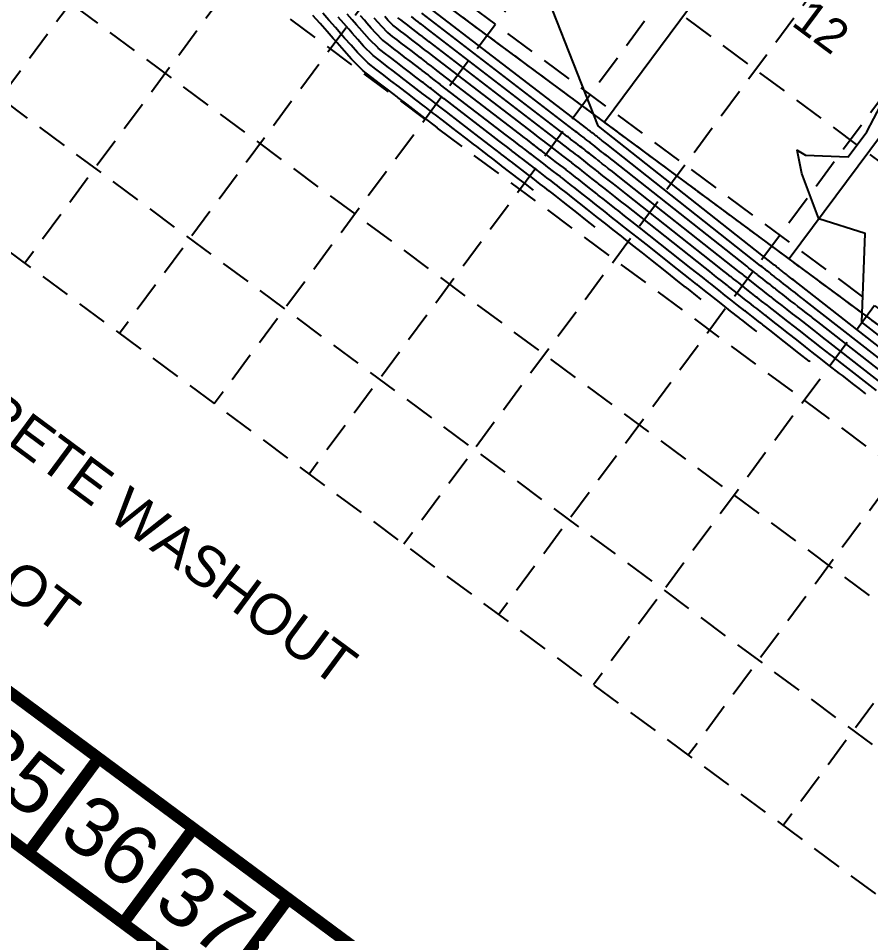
# Model space of a CAD drawing. Header units: feet. Extents: x 2260 to 6199, y 3666 to 7344.
# Drawn here: x 3770.7 to 4148.1, y 4504.9 to 4910.2 of the extents above; entities that cross this region are included whole.
import ezdxf
from ezdxf.enums import TextEntityAlignment as Align

# ---------------------------------------------------------------- set-up
doc = ezdxf.new("R2010")
doc.units = ezdxf.units.FT
doc.header["$LTSCALE"] = 40
doc.header["$MEASUREMENT"] = 0
doc.linetypes.add('HIDDEN', pattern=[0.375, 0.25, -0.125])
doc.linetypes.add('TIGHT', pattern=[0.12, 0.08, -0.04])
for name, color, linetype in [('BASE', 7, 'CONTINUOUS'), ('ESMT-LINE', 6, 'TIGHT'), ('FLOW-ARROWS', 253, 'CONTINUOUS'), ('GRID', 254, 'HIDDEN'), ('LEGEND', 7, 'CONTINUOUS'), ('LOT-NOS', 4, 'CONTINUOUS'), ('lots-line', 4, 'CONTINUOUS'), ('PC', 43, 'CONTINUOUS')]:
    doc.layers.add(name, color=color, linetype=linetype)
doc.styles.add("L200'", font='ARIAL.TTF', dxfattribs={"height": 0.001968503937008})
doc.styles.get("Standard").update_dxf_attribs({"font": 'ARIAL.TTF'})

msp = doc.modelspace()

# ---------------------------------------------------------------- linework, layer by layer
at = {"layer": 'BASE', "const_width": 5.224999999999935}
for points in [[(2264.053181034458, 5660.879025052171), (4950.435672719013, 3669.47622592528), (6195.062422173323, 5348.465283228127), (3508.679930488764, 7339.868082355018)], [(2337.143576203388, 5671.738082748384), (4939.5766150228, 3742.566621094209), (6121.972027004396, 5337.606225531914), (3519.53898818498, 7266.77768718609)]]:
    msp.add_lwpolyline(points, close=True, dxfattribs=at)
for points in [[(3775.14333260702, 4540.714950543295), (3806.259001343378, 4582.689676975866)], [(3817.118059039592, 4509.599281806937), (3848.23372777595, 4551.574008239509)], [(3859.092785472163, 4478.48361307058), (3890.208454208523, 4520.458339503151)]]:
    msp.add_lwpolyline(points, dxfattribs=at)
at = {"layer": 'ESMT-LINE', "color": 7}
msp.add_line((4788.016270220523, 4303.350852182624), (3699.20402110136, 5109.172855187124), dxfattribs=at)
at = {"layer": 'FLOW-ARROWS', "color": 7}
for points in [[(4048.628485262183, 4888.16125377046, 0, 1.6666667, 0), (4045.642837294042, 4884.150529869426, 0, 0, 0), (4037.632975828612, 4873.39060667481, 0, 0, 0)], [(4135.374085715211, 4832.530109694875, 0, 1.6666667, 0), (4132.388437747069, 4828.519385793841, 0, 0, 0), (4124.378576281637, 4817.759462599225, 0, 0, 0)]]:
    msp.add_lwpolyline(points, format="xyseb", dxfattribs=at)
at = {"layer": 'GRID', "linetype": 'HIDDEN', "ltscale": 1.35}
for p, q in [((4820.755507594686, 6302.191956359002), (3731.569675021894, 4832.891143837659)), ((4862.730234027256, 6271.076287622644), (3773.544401454461, 4801.775475101302)), ((4904.704960459826, 6239.960618886287), (3815.519127887036, 4770.659806364944)), ((4946.679686892399, 6208.844950149929), (3857.493854319605, 4739.544137628586)), ((4988.65441332497, 6177.729281413572), (3899.468580752176, 4708.428468892228)), ((5030.629139757541, 6146.613612677213), (3941.443307184747, 4677.312800155871)), ((5072.603866190114, 6115.497943940855), (3983.418033617319, 4646.197131419513)), ((5114.578592622685, 6084.382275204498), (4025.392760049891, 4615.081462683155)), ((5156.553319055256, 6053.266606468141), (4067.367486482461, 4583.965793946797)), ((5198.528045487827, 6022.150937731783), (4109.342212915033, 4552.85012521044)), ((2586.068926094249, 6007.535894208954), (5188.501964913661, 4078.364432554779)), ((2555.75694777114, 5964.678134598456), (5158.189986590554, 4035.50667294428)), ((2524.641279034784, 5922.703408165885), (5127.074317854191, 3993.531946511709)), ((2493.525610298426, 5880.728681733313), (5095.958649117835, 3951.557220079138)), ((2462.409941562066, 5838.753955300743), (5064.842980381482, 3909.582493646567)), ((2431.294272825709, 5796.779228868171), (5033.727311645122, 3867.607767213995))]:
    msp.add_line(p, q, dxfattribs=at)
at = {"layer": 'lots-line', "color": 7}
for p, q in [((4788.016270220523, 4303.350852182624), (3699.20402110136, 5109.172855187124)), ((4108.937371420067, 4970.152514556405), (4030.191300001878, 4864.211584528758)), ((4190.639305736049, 4909.423329406041), (4112.018953288412, 4803.651535240318))]:
    msp.add_line(p, q, dxfattribs=at)
at = {"layer": 'PC', "color": 43, "flags": 128}
for points, elevation in [([(4181.400231097632, 4741.605437153596), (4114.068133546004, 4794.19609275827), (4113.418280039556, 4794.703669727479), (4113.255436421394, 4794.830860962643), (4112.661460826436, 4795.294793724818), (4112.09764787739, 4795.735167539871), (4111.681701254297, 4796.060048338689), (4111.300857157597, 4796.357511829218), (4110.795858806381, 4796.751947698282), (4110.317662449739, 4797.125449502912), (4109.864189534965, 4797.479640725133), (4109.433571021652, 4797.815981204511), (4109.024121632744, 4798.135787249744), (4108.992313070335, 4798.160631762458), (4108.973440152234, 4798.175372713265), (4108.92653990298, 4798.212004794395), (4108.905335339322, 4798.228566908855), (4108.874723980107, 4798.252476329638), (4108.492073455836, 4798.551350755101), (4108.324984026102, 4798.681858420071), (4108.172568486617, 4798.802190049683), (4108.142984593002, 4798.825546483681), (4107.795059953218, 4799.100232398514), (4107.463134530604, 4799.362286958447), (4107.192505215002, 4799.575948345531), (4106.870708873606, 4799.830006012818), (4106.804236197231, 4799.882486078392), (4106.464143564225, 4800.150988636783), (4106.364167458563, 4800.229919603062), (4106.362255075947, 4800.231429425906), (4106.359881694372, 4800.233303206646), (4106.071156032541, 4800.461251628469), (4105.793747621808, 4800.680265099686), (4105.527003844939, 4800.890858860497), (4028.416634379381, 4861.769365063884), (4028.413926718244, 4861.771502757773), (4028.411222622492, 4861.773637636794), (4028.408937371794, 4861.775441838357), (4028.408254185926, 4861.775981212444), (4028.406048111751, 4861.777722904272), (4028.404044628243, 4861.779304651112), (4028.401872081266, 4861.781019873277), (4028.401383833959, 4861.781405343699), (4028.399159283527, 4861.783161622502), (4028.396993227389, 4861.78487172016), (4028.394883388336, 4861.786537434524), (4028.39376203, 4861.787422745036), (4028.391733755831, 4861.789024064059), (4028.391023305677, 4861.789584964303), (4028.390356867377, 4861.790096839743), (4028.389382029388, 4861.790845591187), (4028.388289757037, 4861.791684541357), (4028.386506015681, 4861.793054593537), (4028.385280110829, 4861.79399618387), (4028.381419571096, 4861.796961378829), (4028.381220089704, 4861.797114596062), (4028.379536000481, 4861.798408107646), (4028.378978672563, 4861.798836178861), (4028.378763921891, 4861.799001124091), (4028.37775176279, 4861.799778541051), (4028.376086670053, 4861.801057461857), (4028.375361445148, 4861.801614491023), (4028.37374495569, 4861.80285608073), (4027.415332280045, 4862.538991602616), (3996.245779196562, 4941.777034968958)], 557), ([(4173.713537746704, 4742.535155704519), (4119.382971653124, 4784.970787359151), (4117.861722296742, 4786.158979974966), (4117.480519845943, 4786.456723362842), (4116.090075718813, 4787.542748765271), (4114.770239667542, 4788.573624764354), (4113.796545555886, 4789.334141867361), (4112.905023341667, 4790.030477486118), (4111.722867041614, 4790.953816832588), (4110.603451831038, 4791.828151393015), (4109.541912002608, 4792.657281594655), (4108.533872298702, 4793.444624792317), (4107.575387635366, 4794.193262347781), (4107.500926615133, 4794.251421146036), (4107.456746789636, 4794.285928402985), (4107.34695747053, 4794.371680852251), (4107.297319469813, 4794.410451291606), (4107.225660995956, 4794.466421122678), (4106.329910095193, 4795.166059614838), (4105.938768576497, 4795.471566470408), (4105.581977331938, 4795.75325213077), (4105.51272406382, 4795.80792746888), (4104.69826337524, 4796.450942805415), (4103.921255433436, 4797.064389261695), (4103.287736235507, 4797.564551597298), (4102.534439573446, 4798.159278037961), (4102.378832940342, 4798.282129211627), (4101.582706284196, 4798.910669859768), (4101.348671097988, 4799.095440243337), (4101.344194380084, 4799.098974604552), (4101.338638504557, 4799.103360958888), (4100.662757366928, 4799.636967974227), (4100.013368909229, 4800.149659063562), (4099.388945412464, 4800.642640358448), (4031.310702149238, 4854.390298209671), (4030.749750904735, 4854.833168268458), (4030.189538308095, 4855.275455165907), (4029.71609862713, 4855.64923499319), (4029.574561727421, 4855.760978136097), (4029.117525196668, 4856.121807704012), (4028.702459754365, 4856.449501168592), (4028.252369115519, 4856.804846966596), (4028.151218003539, 4856.884705598399), (4027.690353711689, 4857.24855717731), (4027.241607792608, 4857.602841321413), (4026.804508472123, 4857.947930495624), (4026.572194558736, 4858.131341937308), (4026.151993188838, 4858.463090208124), (4026.004807895604, 4858.579292965125), (4025.878167677828, 4858.676562293236), (4025.86674062113, 4858.685339162091), (4025.664781603615, 4858.840459404963), (4025.43849348869, 4859.014266288037), (4025.06895244097, 4859.298102572136), (4024.81497942949, 4859.493173610342), (4024.015184160392, 4860.107478620518), (4023.973857225773, 4860.139220922527), (4023.624961298029, 4860.407200147451), (4023.509498626014, 4860.495884465306), (4023.465008325909, 4860.530056478192), (4023.255317423429, 4860.691115410245), (4022.910357033082, 4860.956071836339), (4022.760110827159, 4861.071472615296), (4022.425219669076, 4861.328695087383), (3947.707731347245, 4918.717540892025)], 558), ([(3956.369013711254, 4861.634088508139), (3955.394687258598, 4862.382447049904), (3951.213647256146, 4865.593811157595), (3950.78176585908, 4865.925529681335), (3946.747758113464, 4869.023961573015), (3942.748256926395, 4872.095889742292), (3938.782821434182, 4875.141652806787), (3938.520072488445, 4875.343464445314), (3934.578561761392, 4878.370851428272), (3931.126690268913, 4881.022157373335), (3927.251267715078, 4883.998783496062), (3923.427270468675, 4886.935910980546), (3923.373367960981, 4886.977312301371), (3918.204225290897, 4892.118827140012), (3915.048329679264, 4895.699929627969), (3911.930151894432, 4899.238232410227), (3910.132303891603, 4901.278311914814), (3907.417654518226, 4904.358717232849), (3904.360220671383, 4907.828091795112), (3904.220141125481, 4907.987044837959), (3901.191369026697, 4911.423895936229)], 568), ([(3998.890326950276, 4834.017502102866), (3995.210970268572, 4836.843534379493), (3992.68227329745, 4838.78577044857), (3984.719065464069, 4844.902133795714), (3984.307591450394, 4845.218177860703), (3980.833788975949, 4847.88632850568), (3979.684178207074, 4848.769319043293), (3979.24120796207, 4849.109554665092), (3977.153408369172, 4850.713147232989), (3973.718790300343, 4853.351201206672), (3972.222855265256, 4854.500195733752), (3968.888492089544, 4857.061246147247), (3962.727201770077, 4861.793596605528), (3962.519094573608, 4861.953439128181), (3958.515589725556, 4865.028442420843), (3955.457202955125, 4867.377521476883), (3954.574763734908, 4868.055303473088), (3950.788032839188, 4870.963807500047), (3950.396881683351, 4871.264242028726), (3946.743316600276, 4874.070464347967), (3943.121003801623, 4876.852682480587), (3939.529544001062, 4879.611203109569), (3939.291574608264, 4879.793982122995), (3935.721783255587, 4882.535859697698), (3932.595453820576, 4884.937124007607), (3929.085517940991, 4887.633027920824), (3925.622157506839, 4890.293158267257), (3925.573338483076, 4890.330655076807), (3920.891691753618, 4894.987279524043), (3918.033425052215, 4898.230652326967), (3915.209319052453, 4901.435261815549), (3913.581024041132, 4903.282943752391), (3911.122390149281, 4906.072839563552), (3908.353299396102, 4909.215021373833), (3908.226430592165, 4909.358983736775), (3905.483298530323, 4912.4717093338)], 567), ([(4073.098463405399, 4785.739494663762), (4072.180554472341, 4786.464182213977), (4071.401010142105, 4787.079631144274), (4067.412645324007, 4790.228438420661), (4066.355789337754, 4791.062824433805), (4066.263023732216, 4791.136062722449), (4066.217769371729, 4791.171790963499), (4066.189936175866, 4791.193765224579), (4062.803966707649, 4793.866982394557), (4059.550717921178, 4796.435416810704), (4056.422536385156, 4798.905110844096), (4051.569176538234, 4802.736830230162), (4047.100520210175, 4806.264826843259), (4042.637748107301, 4809.788177869696), (4038.866227414486, 4812.765787077025), (4037.738714517885, 4813.655956601669), (4034.097864791071, 4816.530401302189), (4030.791365637211, 4819.140876790945), (4027.205848355297, 4821.971636619829), (4026.400057190607, 4822.607807381292), (4022.728714708824, 4825.506326060943), (4019.15390974913, 4828.328628530186), (4015.671884058623, 4831.077681923336), (4013.821222259889, 4832.538776283222), (4010.47380921989, 4835.18155321657), (4009.301300025096, 4836.107248970888), (4008.292457249381, 4836.882117023762), (4008.201426897391, 4836.952035418514), (4006.592578623202, 4838.187756101394), (4004.789919610268, 4839.572338514801), (4001.846077417993, 4841.833438422302), (3999.822874660123, 4843.387415595631), (3993.451536285474, 4848.281099312338), (3993.122317178257, 4848.533965207776), (3990.342938380855, 4850.668744426071), (3989.423138300172, 4851.375222470406), (3989.068719154036, 4851.647443956893), (3987.398277047896, 4852.930473494601), (3984.650249574284, 4855.041172457711), (3983.453356501234, 4855.960479485207), (3980.785542662773, 4858.009568133944), (3959.389541676113, 4874.443362002527), (3959.224774534698, 4874.569915989998), (3956.055032879172, 4877.004524263887), (3953.633580598513, 4878.864388062897), (3952.934916687527, 4879.401016319458), (3949.936804005268, 4881.703800184949), (3949.627113331891, 4881.941666723509), (3946.734433573894, 4884.163469897868), (3943.866497552081, 4886.366267957177), (3941.022989134821, 4888.550303715138), (3940.834578847906, 4888.695017478351), (3938.008226243981, 4890.865876236552), (3935.532980923902, 4892.767057276145), (3932.754018392821, 4894.901516770351), (3930.011931583167, 4897.00765284068), (3929.97327952726, 4897.037340627679), (3926.266624679062, 4900.724184292105), (3924.00361579812, 4903.292097724963), (3921.767653368494, 4905.829320626191), (3920.478464340192, 4907.292207427546), (3918.531861411389, 4909.501084224964), (3916.339456845537, 4911.988880531274)], 565), ([(4166.026844395777, 4743.464874255445), (4124.697809760241, 4775.745481960028), (4122.30516455393, 4777.614290222456), (4121.70560327049, 4778.082585763039), (4119.518690611189, 4779.790703805727), (4117.442831457694, 4781.412081988836), (4115.911389857471, 4782.608235396031), (4114.509189525737, 4783.703443143016), (4112.649875276847, 4785.155685966894), (4110.889241212334, 4786.530853283115), (4109.219634470252, 4787.834922464177), (4107.634173575751, 4789.073268380122), (4106.126653637984, 4790.250737445817), (4106.009540159929, 4790.342210529609), (4105.940053427035, 4790.396484092706), (4105.767375038081, 4790.531356910106), (4105.689303600305, 4790.592335674357), (4105.576598011805, 4790.680365915721), (4104.167746734551, 4791.780768474573), (4103.552553126891, 4792.261274520747), (4102.991386177259, 4792.704314211855), (4102.88246353464, 4792.790308454074), (4101.60146679726, 4793.801653212313), (4100.379376336267, 4794.766491564942), (4099.38296725601, 4795.553154849065), (4098.19817027329, 4796.488550063107), (4097.953429683451, 4796.681772344864), (4096.701269004171, 4797.670351082753), (4096.33317473741, 4797.960960883613), (4096.326133684223, 4797.9665197832), (4096.317395314744, 4797.973418711126), (4095.254358701317, 4798.812684319992), (4094.232990196649, 4799.619053027441), (4093.250886979992, 4800.394421856398), (4034.204769919093, 4847.011231355454), (4033.085575091229, 4847.894833779144), (4031.967853993696, 4848.77727269502), (4031.023259882466, 4849.523028148024), (4030.740869268915, 4849.74597505975), (4029.829002281581, 4850.465892503753), (4029.000874880485, 4851.119697686071), (4028.102866149773, 4851.828674059914), (4027.901052173121, 4851.988005853098), (4026.981548139853, 4852.713952732113), (4026.086222357825, 4853.420810922666), (4025.214133555908, 4854.109323556727), (4024.750627087472, 4854.47526112958), (4023.912252621844, 4855.137156352186), (4023.61859248553, 4855.369000965949), (4023.365923330908, 4855.563070111883), (4023.343124374881, 4855.580581484436), (4022.940181177842, 4855.890073218739), (4022.488697220344, 4856.236848034718), (4021.751398866259, 4856.803150550729), (4021.244678748151, 4857.192351036811), (4019.648948749689, 4858.417995862207), (4019.566494361843, 4858.481327248991), (4018.870386595578, 4859.015992187254), (4018.640018579466, 4859.192932751748), (4018.551252729927, 4859.261111832291), (4018.132883084065, 4859.582452279439), (4017.44462739611, 4860.111086210819), (4017.14486020917, 4860.341330739569), (4016.476694382461, 4860.854534094034), (3949.376561394225, 4912.392658193524)], 559), ([(4026.14989101593, 4817.711107907781), (4022.019909136986, 4820.971721615747), (4017.998524314348, 4824.14659813144), (4014.081509142409, 4827.239074984439), (4011.999654788624, 4828.882695475498), (4008.234068652896, 4831.855619360634), (4006.915084615024, 4832.89695697171), (4005.780212902459, 4833.768624842411), (4005.677810651144, 4833.847277740859), (4003.86797819743, 4835.237369915172), (4001.84012334192, 4836.794920261483), (3998.528523843283, 4839.338486400898), (3996.252573978786, 4841.086593022101), (3989.085300874772, 4846.591616554026), (3988.714954314326, 4846.87607153424), (3985.588363678403, 4849.277536465876), (3984.553658253622, 4850.072270756849), (3984.154963558052, 4850.378499310992), (3982.275842708535, 4851.821810363795), (3979.184519937315, 4854.196186832191), (3977.838105883246, 4855.230337609479), (3974.837017376157, 4857.535407140595), (3961.058371723095, 4868.118479304027), (3960.871934554153, 4868.26167755909), (3957.285311302364, 4871.016483342365), (3954.54539177682, 4873.120954769888), (3953.75484021122, 4873.728159896273), (3950.362418422227, 4876.333803842497), (3950.01199750762, 4876.602954376118), (3946.738875087085, 4879.116967122917), (3943.493750676854, 4881.609475218883), (3940.276266567942, 4884.080753412353), (3940.063076728085, 4884.244499800674), (3936.865004749783, 4886.700867967124), (3934.06421737224, 4888.852090641877), (3930.919768166907, 4891.267272345586), (3927.817044545002, 4893.650405553967), (3927.773309005167, 4893.683997852241), (3923.57915821634, 4897.855731908075), (3921.018520425168, 4900.761375025965), (3918.488486210474, 4903.63229122087), (3917.029744190663, 4905.287575589969), (3914.827125780336, 4907.786961894258), (3912.346378120819, 4910.601950952553)], 566), ([(4097.653675590293, 4771.498280810058), (4097.649224027376, 4771.501757764156), (4097.33128309105, 4771.75008988093), (4093.356929931331, 4774.854312773254), (4091.621475878868, 4776.209814772435), (4090.038430403869, 4777.459624617283), (4089.731160888736, 4777.702213380062), (4086.117483907365, 4780.555205246807), (4082.669980850427, 4783.27700308118), (4079.859122358532, 4785.4961711079), (4076.516823772497, 4788.134910188833), (4075.826413398998, 4788.679988011037), (4072.294082604035, 4791.468757197676), (4071.255692934526, 4792.288564084993), (4071.235830204914, 4792.304245676435), (4071.21117936568, 4792.323707472337), (4068.212365373259, 4794.691266048797), (4065.331096633758, 4796.966022846826), (4062.560594817629, 4799.153329346146), (4048.67510876838, 4810.115897084378), (4044.764696023683, 4813.203161332576), (4040.859432421701, 4816.286360340582), (4037.55906615915, 4818.891993922192), (4036.572406976389, 4819.670959678016), (4033.386387706157, 4822.18631650245), (4030.49295051109, 4824.470680273467), (4027.355351321045, 4826.947809526509), (4026.650223021026, 4827.504507126592), (4023.437520280662, 4830.040930506138), (4020.309295183913, 4832.510658928934), (4017.262258974837, 4834.916288862236), (4015.642789731151, 4836.194857090949), (4012.713549786881, 4838.507487072508), (4011.687515435167, 4839.317540970063), (4010.8047015963, 4839.995609205118), (4010.72504314364, 4840.056793096167), (4009.317179048976, 4841.13814228762), (4007.739715878613, 4842.349756768122), (4005.163630992703, 4844.328390443708), (4003.393175341461, 4845.688238169162), (3997.817771696175, 4849.970582070649), (3997.529680042188, 4850.191858881311), (3995.097513083309, 4852.059952386269), (3994.292618346722, 4852.678174183964), (3993.982474750016, 4852.916388602792), (3992.520711387258, 4854.039136625407), (3990.115979211258, 4855.886158083227), (3989.068607119223, 4856.690621360933), (3986.734067949386, 4858.483729127292), (3957.720711629133, 4880.768244701027), (3957.577614515242, 4880.878154420905), (3954.82475445598, 4882.992565185408), (3952.721769420206, 4884.607821355905), (3952.114993163838, 4885.07387274264), (3949.511189588308, 4887.073796527399), (3949.242229156161, 4887.280379070899), (3946.729992060705, 4889.209972672817), (3944.239244427314, 4891.123060695471), (3941.769711701701, 4893.019854017921), (3941.606080967726, 4893.145535156029), (3939.151447738179, 4895.030884505978), (3937.001744475566, 4896.682023910415), (3934.588268618735, 4898.535761195114), (3932.20681862133, 4900.36490012739), (3932.173250049354, 4900.390683403113), (3928.954091141783, 4903.592636676135), (3926.988711171074, 4905.82282042396), (3925.046820526516, 4908.026350031511), (3923.927184489722, 4909.296839265119), (3922.236597042445, 4911.215206555667)], 564), ([(4121.2425102041, 4758.147977316414), (4121.170551767825, 4758.204181437179), (4120.925854013612, 4758.39530596463), (4116.357908217772, 4761.963162504117), (4112.03239873752, 4765.341660843524), (4107.930524340823, 4768.545485942265), (4104.035378683951, 4771.587842731346), (4100.331717648467, 4774.480637837962), (4100.043994339117, 4774.705368063914), (4099.873279976636, 4774.838706851584), (4099.449045308278, 4775.170061141531), (4099.257240122271, 4775.319873205362), (4098.980346075201, 4775.53614508789), (4095.519093291975, 4778.239603913519), (4094.007691328472, 4779.420106722097), (4092.629021558547, 4780.508562536198), (4092.361421417916, 4780.719832394865), (4089.214280485342, 4783.204494839907), (4086.211859947596, 4785.574900777932), (4083.763891338027, 4787.507567856133), (4080.853093072657, 4789.805638163686), (4080.251816655888, 4790.280344877804), (4077.175519884064, 4792.709075974691), (4076.271189295103, 4793.423043444716), (4076.253890900776, 4793.436700497788), (4076.232422555493, 4793.453649720095), (4073.62076403887, 4795.515549703036), (4071.111475346336, 4797.49662888295), (4068.698653250101, 4799.401547848197), (4045.78104099852, 4817.494963938593), (4042.428871837192, 4820.141495821887), (4039.081116736099, 4822.784542811472), (4036.251904903813, 4825.018200767357), (4035.406099434894, 4825.685962754364), (4032.674910621242, 4827.842231702711), (4030.19453538497, 4829.800483755989), (4027.50485428679, 4831.923982433192), (4026.900388851444, 4832.401206871894), (4024.1463258525, 4834.575534951332), (4021.464680618696, 4836.692689327679), (4018.852633891051, 4838.754895801134), (4017.464357202418, 4839.850937898676), (4014.953290353875, 4841.833420928444), (4014.07373084524, 4842.52783296924), (4013.316945943222, 4843.109101386469), (4013.248659389888, 4843.16155077382), (4012.041779474749, 4844.088528473843), (4010.689512146958, 4845.127175021441), (4008.481184567415, 4846.823342465112), (4006.9634760228, 4847.98906074269), (4002.184007106877, 4851.66006482896), (4001.937042906118, 4851.849752554847), (3999.852087785762, 4853.451160346465), (3999.162098393268, 4853.98112589752), (3998.896230345999, 4854.185333248691), (3997.643145726618, 4855.147799756213), (3995.581708848227, 4856.731143708747), (3994.683857737213, 4857.420763236662), (3992.682593236003, 4858.957890120641), (3956.05188158215, 4887.093127399527), (3955.930454495787, 4887.186392851813), (3953.594476032787, 4888.980606106932), (3951.809958241902, 4890.351254648912), (3951.295069640148, 4890.746729165825), (3949.08557517135, 4892.443792869852), (3948.857344980431, 4892.619091418292), (3946.725550547515, 4894.256475447767), (3944.611991302542, 4895.879853433767), (3942.51643426858, 4897.489404320705), (3942.377583087547, 4897.596052833707), (3940.294669232375, 4899.195892775405), (3938.47050802723, 4900.596990544686), (3936.422518844651, 4902.170005619878), (3934.401705659492, 4903.722147414101), (3934.373220571443, 4903.74402617855), (3931.641557604506, 4906.461089060168), (3929.973806544024, 4908.35354312296), (3928.325987684537, 4910.223379436829)], 563), ([(4145.960736396863, 4743.915547084301), (4142.966764342994, 4746.254029908218), (4140.642324081598, 4748.069565762672), (4135.635491325492, 4751.98022096492), (4134.380853544137, 4752.960172963634), (4129.804535288322, 4756.534568927089), (4125.460606828154, 4759.927453662282), (4122.255922762236, 4762.430515982043), (4119.321688077946, 4764.722340113712), (4115.43089998254, 4767.761293369811), (4111.746609356223, 4770.63895895342), (4108.25280187318, 4773.367845072743), (4104.935077406901, 4775.95919914354), (4101.780451645847, 4778.423162739928), (4101.53538079432, 4778.614578680337), (4101.389973339235, 4778.728151161865), (4101.02862774073, 4779.010385083674), (4100.865255991781, 4779.13798882261), (4100.629409059353, 4779.322200294847), (4097.681256652621, 4781.624895053782), (4096.393906778079, 4782.630398671759), (4095.219612713226, 4783.557500455112), (4094.991681947098, 4783.737451409667), (4092.311077063322, 4785.853784433008), (4089.753739044762, 4787.872798474686), (4087.668660317524, 4789.518964604367), (4085.189362372816, 4791.47636613854), (4084.677219912777, 4791.880701744568), (4082.056957164089, 4793.949394751707), (4081.286685655679, 4794.557522804441), (4081.271951596637, 4794.569155319138), (4081.253665745306, 4794.583591967853), (4079.029162704482, 4796.339833357275), (4076.891854058913, 4798.027234919072), (4074.836711682574, 4799.649766350246), (4042.886973228666, 4824.874030792808), (4040.093047650699, 4827.079830311204), (4037.302801050499, 4829.282725282357), (4034.944743648476, 4831.144407612524), (4034.239791893399, 4831.700965830709), (4031.963433536328, 4833.49814690297), (4029.896120258851, 4835.130287238508), (4027.654357252534, 4836.900155339871), (4027.150554681863, 4837.297906617196), (4024.855131424338, 4839.110139396528), (4022.620066053478, 4840.874719726426), (4020.443008807267, 4842.593502740031), (4019.285924673681, 4843.507018706402), (4017.193030920865, 4845.15935478438), (4016.459946255314, 4845.738124968418), (4015.829190290143, 4846.222593567824), (4015.772275636137, 4846.266308451473), (4014.766379900522, 4847.038914660066), (4013.639308415307, 4847.904593274761), (4011.798738142125, 4849.318294486516), (4010.533776704137, 4850.28988331622), (4006.550242517583, 4853.349547587271), (4006.34440577005, 4853.507646228382), (4004.606662488216, 4854.842368306661), (4004.031578439819, 4855.284077611078), (4003.809985941983, 4855.454277894591), (4002.765580065982, 4856.25646288702), (4001.047438485199, 4857.576129334266), (4000.299108355201, 4858.150905112388), (3998.631118522617, 4859.432051113989), (3954.383051535169, 4893.418010098024), (3954.283294476331, 4893.494631282722), (3952.364197609597, 4894.968647028455), (3950.898147063595, 4896.094687941919), (3950.475146116456, 4896.419585589008), (3948.659960754391, 4897.813789212302), (3948.472460804701, 4897.957803765683), (3946.721109034325, 4899.30297822272), (3944.984738177772, 4900.636646172061), (3943.263156835459, 4901.958954623487), (3943.149085207367, 4902.046570511385), (3941.437890726571, 4903.36090104483), (3939.939271578891, 4904.511957178956), (3938.256769070565, 4905.804250044642), (3936.596592697656, 4907.079394700811), (3936.573191093537, 4907.097368953986), (3934.32902406723, 4909.329541444198), (3932.958901916976, 4910.884265821958)], 562), ([(4150.653457693924, 4745.324311357293), (4135.327485974482, 4757.294871161791), (4131.192049068302, 4760.52491071743), (4130.155770119589, 4761.334310563436), (4126.375920395944, 4764.286613886634), (4122.788015038002, 4767.0889964378), (4120.141078460647, 4769.156422453372), (4117.717521893876, 4771.049374456813), (4114.503891747308, 4773.559424235505), (4111.460819974927, 4775.936257063319), (4108.575079405539, 4778.190204203221), (4105.834776129852, 4780.330555555734), (4103.229185643228, 4782.365687641889), (4103.026767249523, 4782.523789296763), (4102.906666701835, 4782.617595472145), (4102.608210173178, 4782.850709025818), (4102.47327186129, 4782.95610443986), (4102.278472043506, 4783.108255501807), (4099.843420013262, 4785.010186194046), (4098.780122227683, 4785.84069062142), (4097.810203867904, 4786.606438374026), (4097.621942476278, 4786.75507042447), (4095.407873641303, 4788.503074026111), (4093.295618141931, 4790.170696171437), (4091.573429297019, 4791.530361352599), (4089.525631672972, 4793.147094113398), (4089.10262316967, 4793.481058611333), (4086.938394444116, 4795.189713528722), (4086.302182016254, 4795.692002164165), (4086.290012292499, 4795.701610140492), (4086.274908935119, 4795.713534215613), (4084.437561370093, 4797.164117011514), (4082.672232771492, 4798.557840955194), (4080.974770115047, 4799.897984852298), (4039.992905458808, 4832.253097647024), (4037.75722346421, 4834.018164800518), (4035.524485364898, 4835.780907753246), (4033.63758239314, 4837.27061445769), (4033.073484351905, 4837.715968907058), (4031.25195645141, 4839.15406210323), (4029.597705132729, 4840.460090721028), (4027.803860218281, 4841.876328246553), (4027.400720512283, 4842.194606362496), (4025.563936996176, 4843.644743841724), (4023.775451488261, 4845.056750125171), (4022.033383723479, 4846.43210967893), (4021.107492144944, 4847.163099514129), (4019.43277148786, 4848.485288640315), (4018.846161665386, 4848.948416967595), (4018.341434637066, 4849.336085749177), (4018.295891882383, 4849.37106612913), (4017.490980326295, 4849.989300846291), (4016.589104683652, 4850.682011528081), (4015.116291716837, 4851.81324650792), (4014.104077385475, 4852.59070588975), (4010.916477928286, 4855.039030345583), (4010.751768633979, 4855.16553990192), (4009.361237190667, 4856.233576266861), (4008.901058486366, 4856.587029324634), (4008.723741537961, 4856.72322254049), (4007.888014405345, 4857.365126017826), (4006.513168122169, 4858.421114959783), (4005.914358973193, 4858.881046988115), (4004.579643809232, 4859.906212107338), (3952.714221488189, 4899.742892796524), (3952.636134456874, 4899.802869713631), (3951.133919186404, 4900.956687949978), (3949.986335885291, 4901.838121234928), (3949.655222592766, 4902.092442012194), (3948.234346337432, 4903.183785554753), (3948.087576628971, 4903.296516113074), (3946.716667521135, 4904.34948099767), (3945.357485053001, 4905.393438910357), (3944.009879402339, 4906.428504926273), (3943.920587327188, 4906.497088189064), (3942.581112220767, 4907.525909314258), (3941.408035130555, 4908.426923813223), (3940.091019296477, 4909.438494469406), (3938.79147973582, 4910.436641987524)], 561), ([(4158.340151044849, 4744.39459280637), (4130.012647867362, 4766.52017656091), (4126.748606811117, 4769.069600469944), (4125.93068669504, 4769.708448163238), (4122.947305503568, 4772.038658846182), (4120.115423247847, 4774.250539213318), (4118.02623415906, 4775.882328924703), (4116.113355709807, 4777.376408799913), (4113.576883512076, 4779.357555101199), (4111.175030593631, 4781.233555173217), (4108.897356937893, 4783.0125633337), (4106.734474852801, 4784.701911967929), (4104.677919640604, 4786.308212543854), (4104.518153704727, 4786.432999913186), (4104.423360064434, 4786.507039782426), (4104.18779260563, 4786.691032967964), (4104.081287730798, 4786.774220057108), (4103.927535027654, 4786.894310708765), (4102.005583373905, 4788.395477334309), (4101.166337677287, 4789.050982571084), (4100.400795022581, 4789.65537629294), (4100.252203005458, 4789.772689439271), (4098.504670219283, 4791.152363619211), (4096.837497239099, 4792.468593868189), (4095.478198276516, 4793.541758100831), (4093.861900973131, 4794.817822088252), (4093.528026426558, 4795.081415478097), (4091.819831724146, 4796.430032305737), (4091.317678376832, 4796.82648152389), (4091.30807298836, 4796.834064961846), (4091.296152124931, 4796.84347646337), (4089.845960035705, 4797.988400665752), (4088.452611484072, 4799.088446991316), (4087.11282854752, 4800.146203354346), (4037.098837688952, 4839.63216450124), (4035.421399277717, 4840.95649928983), (4033.746169679295, 4842.279090224132), (4032.330421137803, 4843.396821302858), (4031.90717681041, 4843.730971983402), (4030.540479366497, 4844.809977303492), (4029.299290006607, 4845.789894203549), (4027.953363184027, 4846.852501153234), (4027.650886342701, 4847.091306107796), (4026.272742568015, 4848.179348286918), (4024.930836923044, 4849.23878052392), (4023.623758639694, 4850.270716617829), (4022.929059616207, 4850.819180321856), (4021.672512054853, 4851.811222496252), (4021.232377075458, 4852.158708966773), (4020.853678983987, 4852.449577930529), (4020.819508128631, 4852.475823806783), (4020.215580752068, 4852.939687032514), (4019.538900951999, 4853.459429781399), (4018.433845291548, 4854.308198529324), (4017.674378066813, 4854.891528463282), (4015.282713338986, 4856.728513103894), (4015.159131497911, 4856.823433575454), (4014.115811893122, 4857.624784227057), (4013.770538532916, 4857.889981038191), (4013.637497133946, 4857.992167186391), (4013.010448744706, 4858.473789148631), (4011.978897759141, 4859.266100585302), (4011.529609591182, 4859.611188863842), (4010.528169095845, 4860.380373100686), (3951.045391441207, 4906.067775495025), (3950.988974437421, 4906.111108144538), (3949.903640763212, 4906.944728871499), (3949.074524706985, 4907.581554527934), (3948.835299069076, 4907.765298435379), (3947.808731920469, 4908.553781897204), (3947.702692453242, 4908.635228460465), (3946.712226007945, 4909.395983772619), (3945.730231928231, 4910.150231648652), (3944.756601969218, 4910.898055229055)], 560), ([(4189.08692444856, 4740.675718602672), (4144.266548657464, 4775.68328606326), (4145.663274013429, 4814.886534739282), (4125.155240475005, 4821.324423253513), (4117.682618204217, 4841.501225604813), (4115.548956591922, 4851.730645166591), (4119.22027914491, 4849.49967351667), (4138.118072897838, 4848.783047788579), (4146.378049995797, 4859.895597786382), (4168.061400854056, 4901.285673254946)], 556)]:
    msp.add_lwpolyline(points, dxfattribs=dict(at, elevation=elevation))

# ---------------------------------------------------------------- texts
at = {"layer": 'BASE'}
for s, p in [('35', (3769.713803758912, 4577.26014812776)), ('36', (3811.688530191484, 4546.144479391402)), ('37', (3853.663256624058, 4515.028810655043))]:
    msp.add_text(s, height=26.12499999999968, rotation=323.4506323748402, dxfattribs=at).set_placement(p, align=Align.MIDDLE_CENTER)
at = {"layer": 'LEGEND', "style": "L200'"}
for s, p in [('CONCRETE WASHOUT', (3691.710690768312, 4776.632027604182)), ('SODDED LOT', (3658.927342721569, 4733.191180760245))]:
    msp.add_text(s, height=17.81677510403567, rotation=323.4506323748402, dxfattribs=at).set_placement(p)
at = {"layer": 'LOT-NOS', "color": 7}
msp.add_text('12', height=15, rotation=323.3354046422954, dxfattribs=at).set_placement((4126.314657111334, 4906.486328700117), align=Align.MIDDLE_CENTER)

doc.saveas('drawing.dxf')
